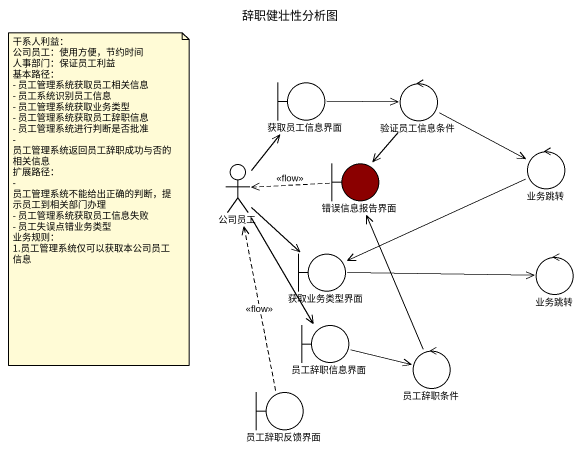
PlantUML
@startuml
title 辞职健壮性分析图
boundary 获取员工信息界面
control 验证员工信息条件
actor 公司员工
boundary 错误信息报告界面 #8B0000
control 业务跳转
boundary 获取业务类型界面
control "业务跳转" as 业务跳转_2
boundary 员工辞职信息界面
control 员工辞职条件
boundary 员工辞职反馈界面
获取员工信息界面 -right-> 验证员工信息条件
验证员工信息条件 --> 错误信息报告界面
验证员工信息条件 -right-> 业务跳转
公司员工 -up-> 获取员工信息界面
公司员工 --> 获取业务类型界面
公司员工 --> 员工辞职信息界面
错误信息报告界面 .left.> 公司员工 : <<flow>>
业务跳转 -left-> 获取业务类型界面
获取业务类型界面 -right-> 业务跳转_2
员工辞职信息界面 -right-> 员工辞职条件
员工辞职条件 -up-> 错误信息报告界面
员工辞职反馈界面 .up.> 公司员工 : <<flow>>
note as N1
  干系人利益：
  公司员工：使用方便，节约时间
  人事部门：保证员工利益
  基本路径：
  - 员工管理系统获取员工相关信息
  - 员工系统识别员工信息
  - 员工管理系统获取业务类型
  - 员工管理系统获取员工辞职信息
  - 员工管理系统进行判断是否批准
  - 员工管理系统返回员工辞职成功与否的相关信息
  扩展路径：
  - 员工管理系统不能给出正确的判断，提示员工到相关部门办理
  - 员工管理系统获取员工信息失败
  - 员工失误点错业务类型
  业务规则：
  1.员工管理系统仅可以获取本公司员工信息
end note
@enduml
